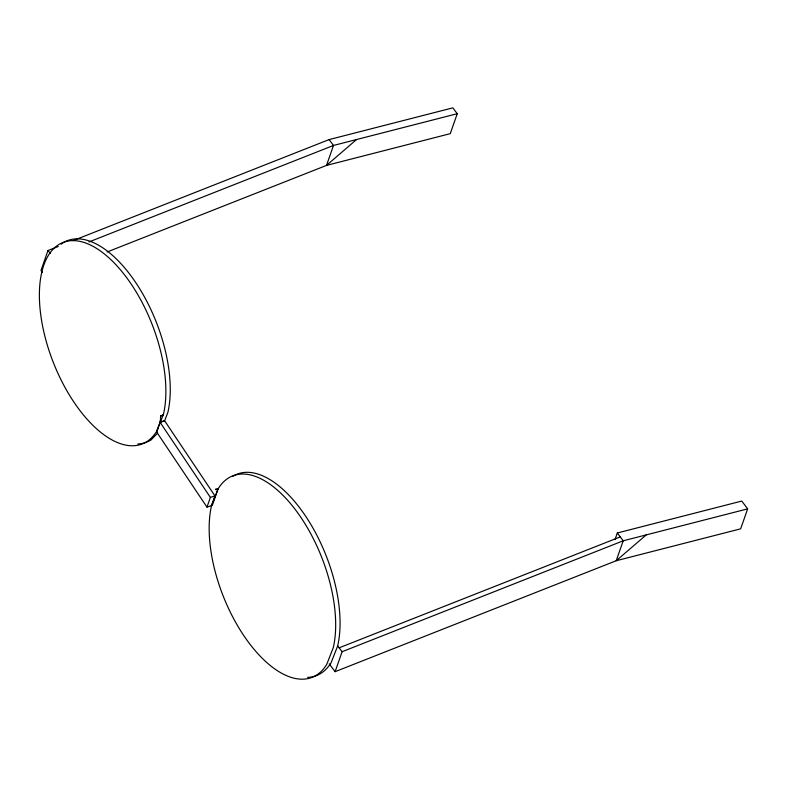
<?xml version="1.0" encoding="UTF-8"?>
<svg xmlns="http://www.w3.org/2000/svg" width="787" height="787" viewBox="0 0 787 787"><rect width="100%" height="100%" fill="white"/><g stroke="black" fill="none" stroke-linecap="round" stroke-linejoin="round"><path stroke-width="1.18" d="M58.268 246.469L47.987 250.522L41.003 270.472L42.468 272.43M156.947 430.882L163.489 414.149A108.262 52.926 68.5 0 0 92.512 246.075A108.262 52.926 68.5 0 0 50.27 354.219A108.262 52.926 68.5 0 0 156.947 430.882L160.755 420.012M157.774 428.777L156.643 432.004L206.971 507.123L211.546 505.618L218.078 488.875A108.262 52.926 68.5 0 1 297.456 512.494A108.262 52.926 68.5 0 1 333.295 647.603L326.753 664.336A108.262 52.926 68.5 0 1 247.374 640.726A108.262 52.926 68.5 0 1 211.546 505.618L214.94 495.899L164.611 420.789L167.877 412.418A108.262 52.926 68.5 0 0 138.325 286.557A108.262 52.926 68.5 0 0 61.13 244.157M206.971 507.123L210.375 497.414L214.94 495.899M218.078 488.875L215.874 489.73L215.441 489.16L218.078 488.875L212.372 505.195L211.939 504.615M73.122 240.606L329.094 139.594L452.83 107.858L457.247 113.712L450.262 133.662L326.516 165.398L107.121 251.978M329.232 663.864L335.114 671.675L342.099 651.725L623.206 540.797L747.65 508.874L741.767 501.063L617.323 532.986L614.991 539.636M747.65 508.874L740.665 528.825L616.211 560.737L335.114 671.675M232.716 476.391A108.262 52.926 68.5 0 1 309.222 521.761A108.262 52.926 68.5 0 1 337.682 645.871L331.15 662.605A108.262 52.926 68.5 0 1 307.658 677.41M157.616 433.066L151.104 439.913A108.262 52.926 68.5 0 1 137.853 443.957M356.56 139.535L326.516 165.398L333.501 145.447L329.094 139.594M646.265 534.875L616.211 560.737L623.206 540.797L617.323 532.986M88.961 241.953L333.501 145.447L457.247 113.712M339.158 647.819L620.264 536.891M160.892 416.008L163.096 415.152L162.663 414.572M161.187 421.911L164.611 420.789L160.046 422.294M163.096 415.152L160.686 415.733L160.223 422.521L210.375 497.414M47.987 250.522L50.191 253.453M337.682 645.871L342.099 651.725"/></g></svg>
